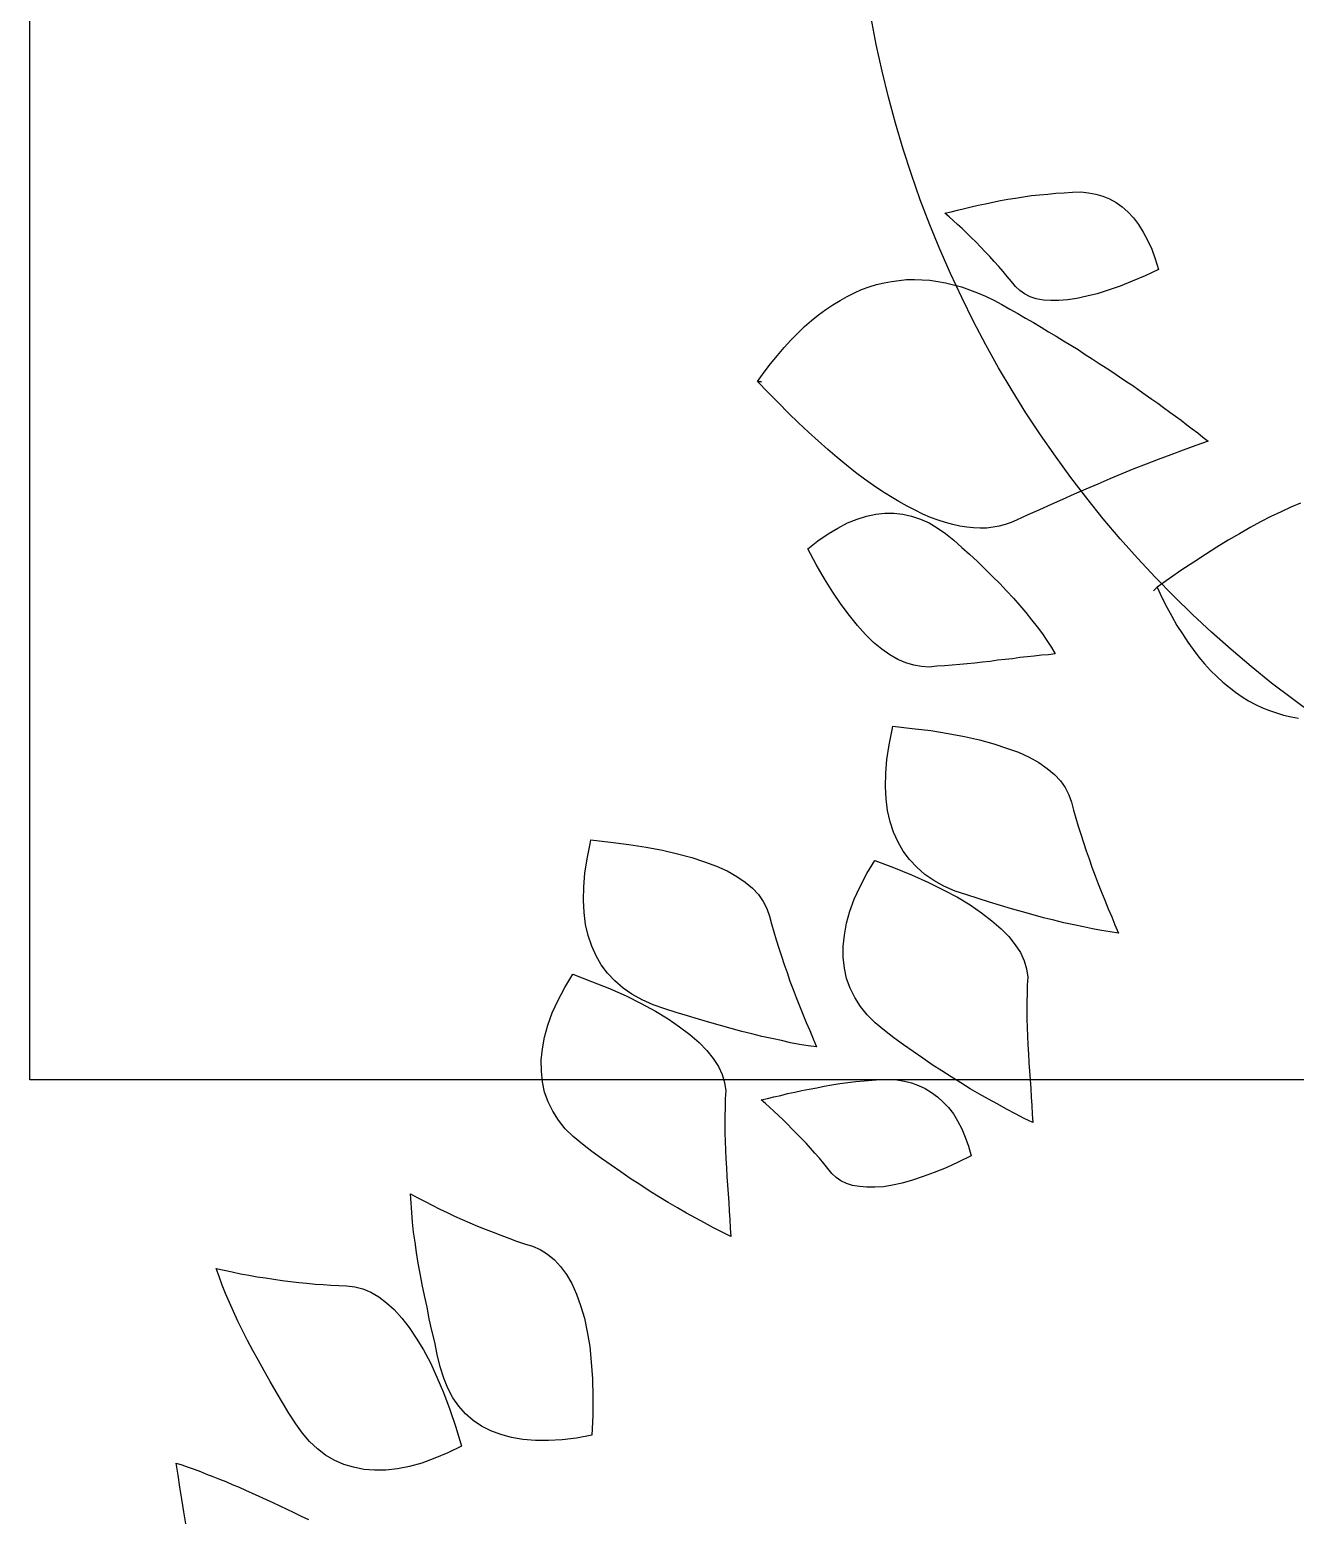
# Model space of a CAD drawing. Header units: metres. Extents: x -4.2 to 85, y -21.1 to 42.
# Drawn here: x 26.4289 to 26.6898, y 21.2262 to 21.5329 of the extents above; entities that cross this region are included whole.
import ezdxf

# ---------------------------------------------------------------- set-up
doc = ezdxf.new("R2010")
doc.units = ezdxf.units.M
doc.header["$MEASUREMENT"] = 0
doc.layers.add('XREF ÁREAS COMUNS LILAC$0$MOB02', color=142, linetype='Continuous')
doc.layers.add('XREF ÁREAS COMUNS LILAC$0$VEGET', color=8, linetype='Continuous')

# ---------------------------------------------------------------- blocks, each defined once
blk = doc.blocks.new('XREF ÁREAS COMUNS LILAC$0$ARV')
at = {"layer": 'XREF ÁREAS COMUNS LILAC$0$VEGET'}
for points in [[(-3.97095, 1.71669), (-3.96897, 1.71672), (-3.96695, 1.71675), (-3.96498, 1.71679), (-3.96301, 1.71682), (-3.96104, 1.71686), (-3.96104, 1.71686), (-3.96148, 1.71597), (-3.96198, 1.71505), (-3.96243, 1.71411), (-3.96294, 1.71318), (-3.96349, 1.71226), (-3.964, 1.71129), (-3.96456, 1.71032), (-3.96511, 1.70935), (-3.96572, 1.70839), (-3.96629, 1.70737), (-3.9669, 1.70641), (-3.96756, 1.70541), (-3.96818, 1.70439), (-3.96885, 1.70334), (-3.96952, 1.70234), (-3.97019, 1.70129), (-3.97086, 1.70024), (-3.97158, 1.69919), (-3.97231, 1.6981), (-3.97304, 1.69701)], [(-3.96477, 1.67098), (-3.96477, 1.67098), (-3.96477, 1.67098), (-3.96551, 1.67332), (-3.96611, 1.67553), (-3.96657, 1.67768), (-3.96685, 1.67974), (-3.96693, 1.68172), (-3.96688, 1.68362), (-3.96664, 1.6854), (-3.96627, 1.6871), (-3.96571, 1.68868), (-3.96502, 1.69018), (-3.96414, 1.6916), (-3.96313, 1.69285), (-3.96198, 1.69403), (-3.9606, 1.69512), (-3.95914, 1.69604), (-3.95749, 1.69689), (-3.95749, 1.69689), (-3.95564, 1.69775), (-3.95379, 1.69856), (-3.95196, 1.69933), (-3.95018, 1.70005), (-3.94835, 1.70077), (-3.94658, 1.70144), (-3.94485, 1.70212), (-3.94315, 1.70271), (-3.94144, 1.70329), (-3.93984, 1.70384), (-3.93821, 1.70428), (-3.93667, 1.70474), (-3.93514, 1.70515), (-3.93372, 1.70553), (-3.93231, 1.70581), (-3.93096, 1.70609), (-3.93096, 1.70609), (-3.93141, 1.70486), (-3.93186, 1.70362), (-3.93232, 1.70233), (-3.93273, 1.70103), (-3.93319, 1.69975), (-3.93355, 1.69844), (-3.93396, 1.69715), (-3.93432, 1.69584), (-3.93468, 1.69454), (-3.93504, 1.69324), (-3.93534, 1.69198), (-3.93565, 1.69066), (-3.9359, 1.68939), (-3.9362, 1.68818), (-3.9364, 1.68695), (-3.93664, 1.68573), (-3.93664, 1.68573), (-3.937, 1.68443), (-3.9375, 1.6832), (-3.9382, 1.682), (-3.93914, 1.68084), (-3.94023, 1.6797), (-3.94151, 1.67865), (-3.94303, 1.67763), (-3.9447, 1.67669), (-3.94656, 1.67578), (-3.94857, 1.67489), (-3.95081, 1.67409), (-3.95325, 1.67337), (-3.95583, 1.67268), (-3.95866, 1.67202), (-3.96161, 1.67149), (-3.96477, 1.67098)], [(-3.96597, 1.65), (-3.96597, 1.65), (-3.96597, 1.65), (-3.96607, 1.65249), (-3.96601, 1.6548), (-3.96585, 1.65704), (-3.96552, 1.6591), (-3.9651, 1.66106), (-3.96452, 1.66283), (-3.9638, 1.66448), (-3.963, 1.66596), (-3.96202, 1.66737), (-3.96093, 1.66855), (-3.9597, 1.66962), (-3.95834, 1.67051), (-3.95686, 1.67128), (-3.95525, 1.67188), (-3.95352, 1.6723), (-3.95165, 1.67261), (-3.95165, 1.67261), (-3.94961, 1.67279), (-3.94762, 1.67292), (-3.94567, 1.67311), (-3.94374, 1.67326), (-3.94185, 1.67336), (-3.93996, 1.67351), (-3.93813, 1.67362), (-3.93636, 1.67369), (-3.93463, 1.67376), (-3.93291, 1.67379), (-3.93124, 1.67382), (-3.92958, 1.67381), (-3.92798, 1.67375), (-3.92643, 1.67366), (-3.92493, 1.67357), (-3.92344, 1.67343), (-3.92344, 1.67343), (-3.92421, 1.67239), (-3.92499, 1.67131), (-3.92571, 1.67027), (-3.9265, 1.66913), (-3.92723, 1.66804), (-3.92796, 1.66695), (-3.92865, 1.6658), (-3.92939, 1.66465), (-3.93008, 1.6635), (-3.93071, 1.66235), (-3.93141, 1.66115), (-3.93205, 1.65999), (-3.9327, 1.65878), (-3.93334, 1.65762), (-3.93394, 1.65641), (-3.93453, 1.65519), (-3.93453, 1.65519), (-3.93522, 1.65404), (-3.9361, 1.65298), (-3.93717, 1.65199), (-3.93836, 1.65117), (-3.93979, 1.65039), (-3.94135, 1.64978), (-3.94315, 1.64927), (-3.94503, 1.64886), (-3.94714, 1.64855), (-3.94939, 1.6484), (-3.95177, 1.64833), (-3.95432, 1.64844), (-3.95701, 1.64862), (-3.95983, 1.64897), (-3.96284, 1.6494), (-3.96597, 1.65)], [(-3.89208, 1.64264), (-3.89208, 1.64264), (-3.89364, 1.63981), (-3.89518, 1.63714), (-3.89674, 1.63466), (-3.89831, 1.6324), (-3.89981, 1.63032), (-3.90132, 1.62844), (-3.90284, 1.62682), (-3.90433, 1.62534), (-3.9058, 1.62407), (-3.90723, 1.62299), (-3.90868, 1.62216), (-3.91004, 1.62152), (-3.91142, 1.62109), (-3.91276, 1.6209), (-3.91412, 1.62091), (-3.91539, 1.62117), (-3.91539, 1.62117), (-3.91672, 1.62138), (-3.91804, 1.62159), (-3.91942, 1.62182), (-3.92075, 1.62198), (-3.92214, 1.62215), (-3.92353, 1.62227), (-3.92492, 1.6224), (-3.92636, 1.62253), (-3.92775, 1.62265), (-3.92915, 1.62272), (-3.93055, 1.62284), (-3.93195, 1.62292), (-3.93334, 1.62304), (-3.93468, 1.62315), (-3.93607, 1.62328), (-3.93742, 1.62339), (-3.93742, 1.62339), (-3.93656, 1.62466), (-3.93565, 1.62593), (-3.93468, 1.62724), (-3.93372, 1.62855), (-3.93269, 1.62989), (-3.93167, 1.63124), (-3.9306, 1.63258), (-3.92947, 1.63396), (-3.92829, 1.63534), (-3.92711, 1.63671), (-3.92593, 1.63809), (-3.92466, 1.63944), (-3.92337, 1.64085), (-3.9221, 1.64221), (-3.92076, 1.64361), (-3.91939, 1.64495), (-3.91939, 1.64495), (-3.91797, 1.64624), (-3.91654, 1.64732), (-3.91504, 1.64819), (-3.91346, 1.64889), (-3.91186, 1.64944), (-3.91024, 1.64979), (-3.90856, 1.64992), (-3.90681, 1.64984), (-3.90508, 1.64961), (-3.90328, 1.64917), (-3.90146, 1.64858), (-3.89963, 1.64778), (-3.89777, 1.64678), (-3.8959, 1.64557), (-3.894, 1.64421), (-3.89208, 1.64264)], [(-3.8711, 1.63675), (-3.8711, 1.63675), (-3.87189, 1.6337), (-3.87265, 1.6308), (-3.87349, 1.62811), (-3.87435, 1.62558), (-3.87523, 1.62325), (-3.87618, 1.62108), (-3.87715, 1.61912), (-3.8781, 1.61731), (-3.8791, 1.61575), (-3.88019, 1.61431), (-3.88129, 1.61313), (-3.88241, 1.6121), (-3.88355, 1.61127), (-3.88476, 1.61066), (-3.88598, 1.61025), (-3.88723, 1.61), (-3.88723, 1.61), (-3.88852, 1.60985), (-3.88986, 1.60966), (-3.8912, 1.60948), (-3.89255, 1.60924), (-3.8939, 1.609), (-3.8953, 1.60877), (-3.89665, 1.60848), (-3.89806, 1.60821), (-3.89947, 1.60788), (-3.90083, 1.60759), (-3.90224, 1.60726), (-3.90361, 1.60688), (-3.90503, 1.60655), (-3.9064, 1.60617), (-3.90777, 1.60583), (-3.90914, 1.60545), (-3.90914, 1.60545), (-3.90878, 1.60675), (-3.90836, 1.60809), (-3.90789, 1.60948), (-3.90735, 1.61091), (-3.90682, 1.61238), (-3.90627, 1.61391), (-3.90561, 1.61547), (-3.90501, 1.61703), (-3.9043, 1.61863), (-3.90358, 1.62028), (-3.90286, 1.62193), (-3.90209, 1.62362), (-3.90131, 1.62531), (-3.90048, 1.62705), (-3.89965, 1.62878), (-3.89876, 1.63055), (-3.89876, 1.63055), (-3.89774, 1.6322), (-3.89659, 1.63368), (-3.89543, 1.63496), (-3.89409, 1.6361), (-3.89272, 1.63709), (-3.89123, 1.63791), (-3.88967, 1.63852), (-3.88802, 1.63901), (-3.88626, 1.63934), (-3.88442, 1.63949), (-3.88251, 1.63944), (-3.88052, 1.63927), (-3.87841, 1.63893), (-3.87627, 1.63844), (-3.87401, 1.63777), (-3.87167, 1.63694), (-3.8711, 1.63675)], [(-3.92999, 1.58328), (-3.92999, 1.58328), (-3.93069, 1.58546), (-3.93132, 1.58753), (-3.93181, 1.58952), (-3.93221, 1.5914), (-3.93253, 1.59317), (-3.93277, 1.59487), (-3.93286, 1.59645), (-3.93293, 1.59792), (-3.93281, 1.59931), (-3.93265, 1.6006), (-3.93237, 1.60176), (-3.93204, 1.60282), (-3.93159, 1.60375), (-3.93101, 1.60457), (-3.93039, 1.60527), (-3.92964, 1.60586), (-3.92964, 1.60586), (-3.92875, 1.60637), (-3.92786, 1.60693), (-3.92696, 1.6075), (-3.92605, 1.60811), (-3.92516, 1.60867), (-3.92425, 1.60928), (-3.9234, 1.6099), (-3.92253, 1.61057), (-3.92168, 1.61119), (-3.92082, 1.61181), (-3.92002, 1.61243), (-3.91921, 1.61306), (-3.91845, 1.61369), (-3.9177, 1.61428), (-3.917, 1.61487), (-3.91635, 1.61548), (-3.91635, 1.61548), (-3.91626, 1.61445), (-3.91613, 1.61337), (-3.91606, 1.61225), (-3.91594, 1.61112), (-3.91588, 1.60995), (-3.91576, 1.60878), (-3.91571, 1.60756), (-3.91565, 1.60634), (-3.91559, 1.60512), (-3.91554, 1.60385), (-3.9155, 1.60258), (-3.9155, 1.60127), (-3.91556, 1.59997), (-3.91563, 1.59862), (-3.91568, 1.59732), (-3.9158, 1.59598), (-3.9158, 1.59598), (-3.91595, 1.59469), (-3.91621, 1.59342), (-3.9166, 1.59222), (-3.91703, 1.59113), (-3.9176, 1.59007), (-3.91822, 1.58906), (-3.91897, 1.58817), (-3.91981, 1.58729), (-3.92074, 1.58654), (-3.92177, 1.58579), (-3.92288, 1.58516), (-3.92412, 1.58466), (-3.92546, 1.58417), (-3.92688, 1.58379), (-3.92839, 1.58348), (-3.92999, 1.58328)], [(-3.88074, 1.59197), (-3.88074, 1.59197), (-3.8823, 1.58914), (-3.88384, 1.58647), (-3.8854, 1.58399), (-3.88697, 1.58172), (-3.88846, 1.57964), (-3.88997, 1.57777), (-3.8915, 1.57615), (-3.89299, 1.57467), (-3.89446, 1.5734), (-3.89589, 1.57232), (-3.89733, 1.57149), (-3.8987, 1.57085), (-3.90008, 1.57042), (-3.90142, 1.57023), (-3.90278, 1.57024), (-3.90405, 1.5705), (-3.90405, 1.5705), (-3.90537, 1.57071), (-3.9067, 1.57092), (-3.90808, 1.57114), (-3.90941, 1.57131), (-3.9108, 1.57148), (-3.91219, 1.5716), (-3.91358, 1.57172), (-3.91502, 1.57186), (-3.91641, 1.57198), (-3.91781, 1.57205), (-3.91921, 1.57217), (-3.92061, 1.57225), (-3.922, 1.57237), (-3.92334, 1.57248), (-3.92473, 1.57261), (-3.92607, 1.57272), (-3.92607, 1.57272), (-3.92522, 1.57399), (-3.92431, 1.57526), (-3.92334, 1.57657), (-3.92237, 1.57787), (-3.92135, 1.57922), (-3.92033, 1.58057), (-3.91926, 1.58191), (-3.91813, 1.58329), (-3.91695, 1.58467), (-3.91577, 1.58604), (-3.91459, 1.58742), (-3.91332, 1.58877), (-3.91203, 1.59018), (-3.91076, 1.59154), (-3.90942, 1.59294), (-3.90805, 1.59428), (-3.90805, 1.59428), (-3.90663, 1.59557), (-3.9052, 1.59665), (-3.9037, 1.59752), (-3.90212, 1.59822), (-3.90052, 1.59877), (-3.8989, 1.59912), (-3.89722, 1.59925), (-3.89547, 1.59917), (-3.89374, 1.59894), (-3.89194, 1.5985), (-3.89012, 1.59791), (-3.88828, 1.59711), (-3.88643, 1.59611), (-3.88456, 1.5949), (-3.88266, 1.59354), (-3.88074, 1.59197)], [(-3.80193, 1.59925), (-3.80177, 1.59989), (-3.80177, 1.59989), (-3.80047, 1.59862), (-3.79925, 1.59741), (-3.79809, 1.59612), (-3.79698, 1.59488), (-3.79597, 1.59366), (-3.79501, 1.5924), (-3.7941, 1.59114), (-3.79329, 1.5899), (-3.79253, 1.58867), (-3.79188, 1.58741), (-3.79127, 1.58615), (-3.79072, 1.5849), (-3.79026, 1.58367), (-3.78985, 1.58245), (-3.78949, 1.58123), (-3.78924, 1.57998), (-3.78903, 1.57873), (-3.78893, 1.57751), (-3.78887, 1.57629), (-3.78887, 1.57503), (-3.78891, 1.57383), (-3.78906, 1.57259), (-3.78931, 1.57137), (-3.78955, 1.57015), (-3.78991, 1.56889), (-3.7903, 1.5677), (-3.7908, 1.56646), (-3.7913, 1.56523), (-3.79195, 1.56403), (-3.7926, 1.56282), (-3.79334, 1.56163), (-3.79414, 1.5604), (-3.79414, 1.5604), (-3.79504, 1.55923), (-3.79593, 1.55806), (-3.79682, 1.55689), (-3.79771, 1.55578), (-3.7986, 1.55461), (-3.79949, 1.55349), (-3.80041, 1.55243), (-3.8013, 1.55131), (-3.80217, 1.55024), (-3.80305, 1.54917), (-3.80393, 1.5481), (-3.80485, 1.54709), (-3.80572, 1.54607), (-3.80659, 1.54505), (-3.80746, 1.54403), (-3.80832, 1.54306), (-3.80918, 1.54209), (-3.81003, 1.54117), (-3.81089, 1.54019), (-3.81175, 1.53927), (-3.81259, 1.5384), (-3.81345, 1.53748), (-3.81424, 1.5366), (-3.81508, 1.53577), (-3.81593, 1.5349), (-3.81672, 1.53407), (-3.81751, 1.53324), (-3.81834, 1.53246), (-3.81912, 1.53168), (-3.8199, 1.5309), (-3.82067, 1.53017), (-3.82144, 1.52943), (-3.82144, 1.52943), (-3.82187, 1.53152), (-3.82229, 1.5336), (-3.82276, 1.5357), (-3.82323, 1.53779), (-3.82371, 1.53983), (-3.82419, 1.54187), (-3.82472, 1.54392), (-3.82524, 1.54597), (-3.82578, 1.54798), (-3.82632, 1.54998), (-3.82685, 1.55198), (-3.82744, 1.55394), (-3.82799, 1.55589), (-3.82858, 1.55785), (-3.82913, 1.55981), (-3.82973, 1.56172), (-3.82973, 1.56172), (-3.82998, 1.56267), (-3.83017, 1.56365), (-3.83027, 1.56463), (-3.83031, 1.56564), (-3.83029, 1.5667), (-3.83018, 1.56769), (-3.82996, 1.56876), (-3.82973, 1.56984), (-3.82941, 1.57089), (-3.82899, 1.57198), (-3.8285, 1.57312), (-3.82797, 1.57424), (-3.82733, 1.5754), (-3.82664, 1.57655), (-3.82585, 1.57768), (-3.82501, 1.57886), (-3.82411, 1.58008), (-3.82311, 1.58128), (-3.82205, 1.58252), (-3.82095, 1.58375), (-3.81974, 1.58502), (-3.81847, 1.58633), (-3.81711, 1.58757), (-3.81569, 1.58891), (-3.81421, 1.59023), (-3.81264, 1.59155), (-3.81101, 1.5929), (-3.80928, 1.59428), (-3.80754, 1.59567), (-3.80566, 1.59703), (-3.80377, 1.59844), (-3.80177, 1.59989), (-3.80193, 1.59925)], [(-3.82958, 1.59562), (-3.82958, 1.59562), (-3.82958, 1.59562), (-3.82856, 1.59385), (-3.82763, 1.59208), (-3.82694, 1.59041), (-3.82635, 1.58875), (-3.82595, 1.58713), (-3.8257, 1.58557), (-3.82559, 1.58404), (-3.82563, 1.58254), (-3.82586, 1.58111), (-3.82619, 1.5797), (-3.8267, 1.57837), (-3.82737, 1.57702), (-3.82818, 1.57574), (-3.82913, 1.57453), (-3.83023, 1.57334), (-3.83148, 1.57218), (-3.83148, 1.57218), (-3.83281, 1.57109), (-3.8341, 1.56998), (-3.83543, 1.56888), (-3.83681, 1.56784), (-3.83813, 1.56685), (-3.83945, 1.56585), (-3.84075, 1.56495), (-3.84206, 1.564), (-3.84336, 1.56315), (-3.84465, 1.56235), (-3.84593, 1.56159), (-3.84716, 1.56083), (-3.84842, 1.56018), (-3.84958, 1.55961), (-3.85077, 1.55904), (-3.85191, 1.55857), (-3.85191, 1.55857), (-3.85188, 1.55968), (-3.8518, 1.56082), (-3.85177, 1.56198), (-3.85173, 1.56313), (-3.85169, 1.56433), (-3.85171, 1.56549), (-3.85166, 1.5667), (-3.85162, 1.5679), (-3.85163, 1.56911), (-3.85158, 1.57036), (-3.85154, 1.57157), (-3.85149, 1.57282), (-3.85145, 1.57402), (-3.85135, 1.57527), (-3.85131, 1.57647), (-3.85121, 1.57772), (-3.85121, 1.57772), (-3.85116, 1.57897), (-3.85091, 1.58019), (-3.85052, 1.58139), (-3.84997, 1.58261), (-3.84922, 1.5838), (-3.84833, 1.58497), (-3.84724, 1.5861), (-3.846, 1.58727), (-3.84456, 1.58835), (-3.84292, 1.58945), (-3.84114, 1.59052), (-3.83921, 1.59157), (-3.83707, 1.59264), (-3.83474, 1.59363), (-3.83226, 1.59464), (-3.82958, 1.59562)], [(-3.85975, 1.58608), (-3.85975, 1.58608), (-3.86055, 1.58303), (-3.86131, 1.58013), (-3.86215, 1.57744), (-3.86301, 1.57491), (-3.86389, 1.57258), (-3.86484, 1.57041), (-3.86581, 1.56845), (-3.86675, 1.56663), (-3.86776, 1.56508), (-3.86885, 1.56364), (-3.86995, 1.56246), (-3.87107, 1.56143), (-3.87221, 1.5606), (-3.87342, 1.55999), (-3.87464, 1.55958), (-3.87589, 1.55933), (-3.87589, 1.55933), (-3.87718, 1.55918), (-3.87852, 1.55899), (-3.87986, 1.5588), (-3.88121, 1.55857), (-3.88256, 1.55833), (-3.88395, 1.5581), (-3.88531, 1.55781), (-3.88672, 1.55754), (-3.88813, 1.55721), (-3.88949, 1.55692), (-3.8909, 1.55659), (-3.89227, 1.55621), (-3.89369, 1.55588), (-3.89506, 1.5555), (-3.89642, 1.55516), (-3.8978, 1.55477), (-3.8978, 1.55477), (-3.89744, 1.55608), (-3.89702, 1.55742), (-3.89654, 1.55881), (-3.89601, 1.56024), (-3.89547, 1.56171), (-3.89493, 1.56324), (-3.89427, 1.5648), (-3.89367, 1.56636), (-3.89296, 1.56796), (-3.89224, 1.56961), (-3.89152, 1.57126), (-3.89075, 1.57295), (-3.88997, 1.57464), (-3.88914, 1.57638), (-3.88831, 1.57811), (-3.88742, 1.57988), (-3.88742, 1.57988), (-3.8864, 1.58153), (-3.88525, 1.58301), (-3.88409, 1.58429), (-3.88275, 1.58543), (-3.88138, 1.58642), (-3.87988, 1.58724), (-3.87833, 1.58785), (-3.87668, 1.58834), (-3.87492, 1.58866), (-3.87308, 1.58882), (-3.87117, 1.58877), (-3.86918, 1.5886), (-3.86707, 1.58826), (-3.86493, 1.58777), (-3.86267, 1.5871), (-3.86033, 1.58627), (-3.85975, 1.58608)], [(-3.79296, 1.53349), (-3.79296, 1.53349), (-3.79366, 1.53577), (-3.79422, 1.53792), (-3.79475, 1.53997), (-3.79514, 1.54195), (-3.79545, 1.54377), (-3.79562, 1.54551), (-3.79576, 1.54715), (-3.79577, 1.54866), (-3.79565, 1.55005), (-3.7955, 1.55134), (-3.79526, 1.55251), (-3.79488, 1.55361), (-3.79443, 1.55454), (-3.79384, 1.55536), (-3.79322, 1.55606), (-3.79248, 1.55665), (-3.79248, 1.55665), (-3.79159, 1.55716), (-3.79069, 1.55773), (-3.78979, 1.55829), (-3.7889, 1.55885), (-3.78799, 1.55946), (-3.78709, 1.56007), (-3.78623, 1.56069), (-3.78538, 1.56131), (-3.78452, 1.56193), (-3.78366, 1.5626), (-3.78285, 1.56322), (-3.78204, 1.56385), (-3.78129, 1.56449), (-3.78054, 1.56507), (-3.77984, 1.56566), (-3.77919, 1.56627), (-3.77919, 1.56627), (-3.7791, 1.56524), (-3.77897, 1.56416), (-3.7789, 1.56304), (-3.77878, 1.56191), (-3.77866, 1.56074), (-3.7786, 1.55957), (-3.77854, 1.55835), (-3.77844, 1.55712), (-3.77838, 1.5559), (-3.77838, 1.55464), (-3.77833, 1.55337), (-3.77834, 1.55206), (-3.7784, 1.55076), (-3.77846, 1.54941), (-3.77852, 1.54811), (-3.77863, 1.54677), (-3.77863, 1.54677), (-3.7787, 1.54542), (-3.77885, 1.54413), (-3.77915, 1.54292), (-3.77954, 1.54177), (-3.78001, 1.54069), (-3.78063, 1.53968), (-3.78133, 1.53873), (-3.78218, 1.53786), (-3.78312, 1.53705), (-3.78419, 1.53632), (-3.78536, 1.53565), (-3.78666, 1.5351), (-3.78805, 1.53457), (-3.78959, 1.53411), (-3.79121, 1.53376), (-3.79296, 1.53349)], [(-3.84403, 1.54152), (-3.84356, 1.54082), (-3.84356, 1.54082), (-3.84528, 1.54032), (-3.84694, 1.53972), (-3.84853, 1.53915), (-3.85008, 1.53856), (-3.85156, 1.53787), (-3.85298, 1.53721), (-3.8543, 1.5365), (-3.85563, 1.53579), (-3.85682, 1.53501), (-3.85804, 1.53419), (-3.85915, 1.53336), (-3.86014, 1.53253), (-3.86112, 1.53164), (-3.86205, 1.53072), (-3.86293, 1.52978), (-3.86371, 1.52884), (-3.86446, 1.52783), (-3.86513, 1.52677), (-3.86572, 1.52573), (-3.86628, 1.52467), (-3.86679, 1.52359), (-3.86723, 1.52242), (-3.86761, 1.52127)], [(-3.83339, 1.51612), (-3.83383, 1.51775), (-3.83431, 1.51941), (-3.83486, 1.52115), (-3.83547, 1.52288), (-3.83615, 1.5247), (-3.83688, 1.52654), (-3.83766, 1.52846), (-3.8385, 1.53042), (-3.83942, 1.53242), (-3.84038, 1.53444), (-3.84137, 1.53653), (-3.84244, 1.53866), (-3.84356, 1.54082), (-3.84403, 1.54152)]]:
    blk.add_lwpolyline(points, dxfattribs=at)

msp = doc.modelspace()

# ---------------------------------------------------------------- linework, layer by layer
at = {"layer": 'XREF ÁREAS COMUNS LILAC$0$MOB02', "linetype": 'Continuous'}
msp.add_lwpolyline([(26.42889, 21.8164), (27.22889, 21.8164), (27.22889, 21.3164), (26.42889, 21.3164)], close=True, dxfattribs=at)
msp.add_circle((26.82386, 21.57524), 0.225, dxfattribs=at)

# ---------------------------------------------------------------- block references
at = {"layer": 'XREF ÁREAS COMUNS LILAC$0$VEGET', "lineweight": 0, "xscale": 1.281466925158887, "yscale": 1.281466925154745, "zscale": 1.281466925154567, "rotation": 98.03659132529143}
msp.add_blockref('XREF ÁREAS COMUNS LILAC$0$ARV', (27.9279, 26.57106), dxfattribs=at)

doc.saveas('drawing.dxf')
